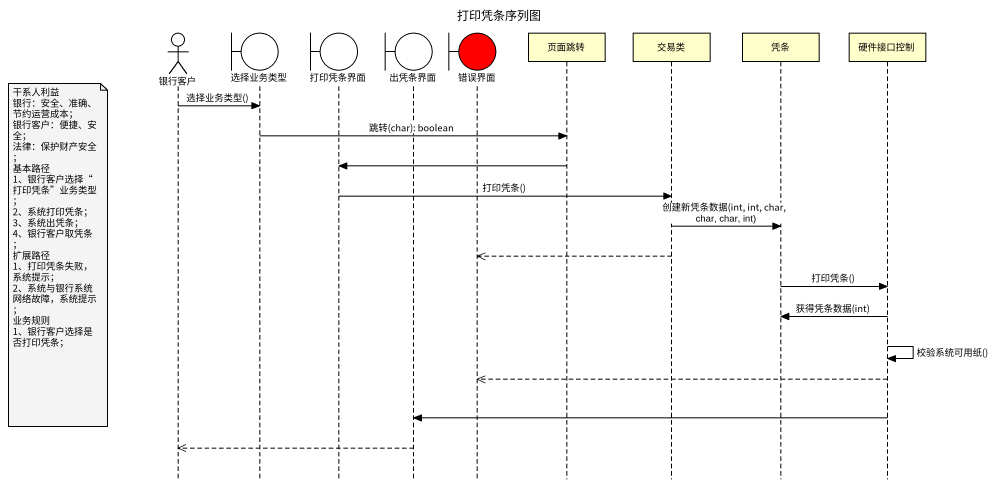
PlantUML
@startuml
title 打印凭条序列图
hide footbox
actor 银行客户
boundary 选择业务类型
boundary 打印凭条界面
boundary 出凭条界面
boundary 错误界面 #FF0000
participant 页面跳转
participant 交易类
participant 凭条
participant 硬件接口控制

银行客户 -> 选择业务类型 : 选择业务类型()
选择业务类型 -> 页面跳转 : 跳转(char): boolean
页面跳转 -> 打印凭条界面
打印凭条界面 -> 交易类 : 打印凭条()
交易类 -> 凭条 : 创建新凭条数据(int, int, char, char, char, int)
note left of 银行客户
  干系人利益
  银行：安全、准确、节约运营成本；
  银行客户：便捷、安全；
  法律：保护财产安全；
  基本路径
  1、银行客户选择“打印凭条”业务类型；
  2、系统打印凭条；
  3、系统出凭条；
  4、银行客户取凭条；
  扩展路径
  1、打印凭条失败，系统提示；
  2、系统与银行系统网络故障，系统提示；
  业务规则
  1、银行客户选择是否打印凭条；
end note
交易类 -->> 错误界面
凭条 -> 硬件接口控制 : 打印凭条()
硬件接口控制 -> 凭条 : 获得凭条数据(int)
硬件接口控制 -> 硬件接口控制 : 校验系统可用纸()
硬件接口控制 -->> 错误界面
硬件接口控制 -> 出凭条界面
出凭条界面 -->> 银行客户
@enduml
